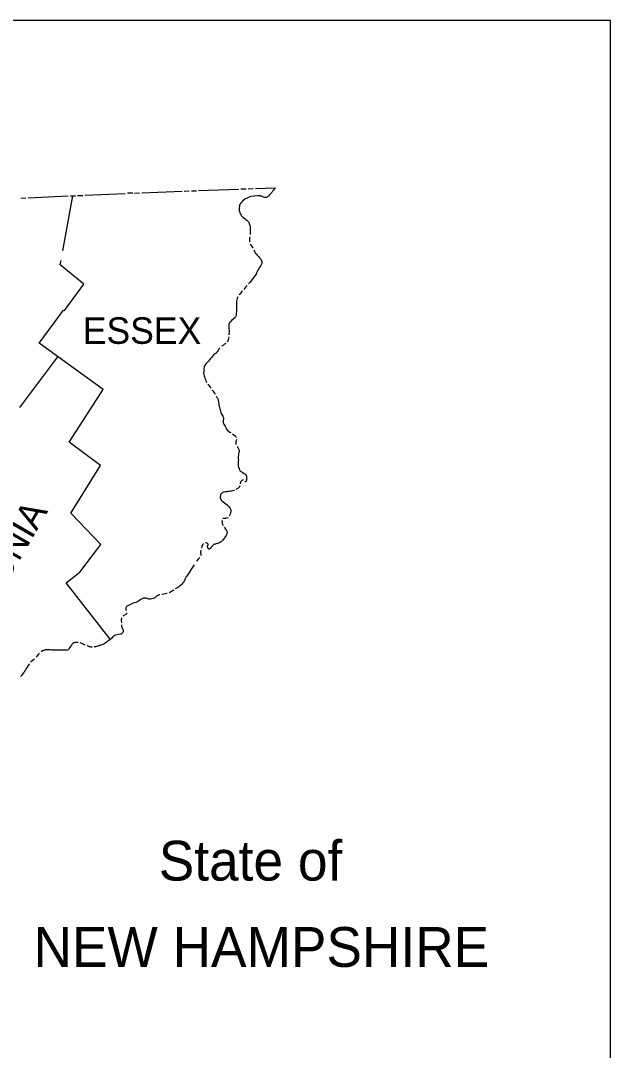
# Model space of a CAD drawing. Extents: x 0 to 32, y 0 to 21.
# Drawn here: x 30.223 to 32, y 17.897 to 21 of the extents above; entities that cross this region are included whole.
import ezdxf

# ---------------------------------------------------------------- set-up
doc = ezdxf.new("R2010")
doc.units = 0
doc.layers.add('NBT', color=7, linetype='Continuous')

msp = doc.modelspace()

# ---------------------------------------------------------------- linework, layer by layer
at = {"layer": 'NBT'}
msp.add_line((30.2207, 19.8337), (30.3355, 19.9866), dxfattribs=at)
msp.add_lwpolyline([(0, 0), (32, 0), (32, 21), (0, 21)], close=True, dxfattribs=at)
for points in [[(30.5611, 20.4804), (30.5452, 20.4796)], [(30.566, 20.4805), (30.5813, 20.4811)], [(30.5877, 20.4813), (30.7092, 20.4859)], [(30.7156, 20.4862), (30.7309, 20.4867)], [(30.7373, 20.4869), (30.7527, 20.4875)], [(30.7591, 20.4877), (30.8805, 20.4923)], [(30.8869, 20.4926), (30.9022, 20.4932)], [(30.9087, 20.4934), (30.924, 20.494)], [(30.9305, 20.4942), (30.9911, 20.4965)], [(30.991, 20.4964), (30.9877, 20.4934), (30.9847, 20.4894), (30.9821, 20.4857), (30.9794, 20.482), (30.9763, 20.4782), (30.973, 20.4747), (30.9697, 20.4713), (30.9677, 20.4697), (30.9657, 20.4683), (30.9638, 20.4674), (30.9624, 20.4669), (30.9602, 20.4666), (30.9591, 20.4667), (30.9581, 20.4669), (30.9542, 20.4682), (30.9504, 20.4697), (30.9472, 20.4712)], [(30.2234, 20.4649), (30.2387, 20.4656)], [(30.2452, 20.4659), (30.3665, 20.4715)], [(30.3501, 20.3065), (30.3801, 20.4721)], [(30.3729, 20.4718), (30.3882, 20.4724)], [(30.3947, 20.4727), (30.41, 20.4734)], [(30.4165, 20.4737), (30.5377, 20.4793)], [(30.8917, 20.4572), (30.89, 20.4548), (30.8872, 20.4512), (30.8843, 20.4475), (30.8835, 20.4459), (30.8829, 20.4431), (30.8825, 20.4402), (30.8818, 20.4365), (30.8813, 20.4328), (30.8812, 20.4309), (30.8815, 20.4281), (30.8821, 20.4252), (30.8832, 20.4214), (30.8847, 20.4177), (30.887, 20.4138), (30.8882, 20.4121), (30.8898, 20.4105), (30.8939, 20.407), (30.898, 20.4036), (30.9017, 20.4006), (30.9055, 20.3975), (30.9072, 20.3959), (30.9094, 20.3932), (30.9112, 20.39), (30.912, 20.3882), (30.9129, 20.3853), (30.9135, 20.3824), (30.9142, 20.3785), (30.9145, 20.3746), (30.9143, 20.3706), (30.9142, 20.3666), (30.9142, 20.3591), (30.9142, 20.3554)], [(30.8918, 20.4572), (30.8992, 20.4635), (30.9062, 20.4663), (30.9169, 20.4706), (30.9268, 20.472), (30.9367, 20.4734), (30.9423, 20.4727), (30.9438, 20.4727)], [(30.9472, 20.4712), (30.9468, 20.4713), (30.9435, 20.4727)], [(30.9138, 20.3489), (30.9137, 20.3474), (30.913, 20.3432), (30.9128, 20.3393), (30.9129, 20.3353), (30.9131, 20.3334), (30.9131, 20.3333)], [(30.915, 20.3272), (30.9167, 20.3238), (30.9192, 20.3197), (30.9219, 20.316), (30.9232, 20.3139)], [(30.9262, 20.3081), (30.9266, 20.3071), (30.9278, 20.3041), (30.9299, 20.3003), (30.9311, 20.2986), (30.9324, 20.2969), (30.936, 20.2928), (30.9396, 20.2888), (30.943, 20.2849), (30.9463, 20.281), (30.9476, 20.2793), (30.949, 20.2765), (30.9499, 20.2735), (30.9502, 20.2717), (30.9501, 20.2703), (30.9497, 20.2682), (30.9487, 20.2662), (30.9465, 20.2624), (30.9442, 20.2586), (30.9419, 20.2549), (30.9397, 20.2512), (30.9376, 20.2476), (30.9355, 20.2439), (30.9337, 20.2399), (30.9323, 20.2358), (30.9137, 20.2113)], [(30.4015, 19.3382), (30.4642, 19.4217), (30.374, 19.5156), (30.4637, 19.6593), (30.3689, 19.7297), (30.472, 19.888), (30.2783, 20.0279), (30.3522, 20.1276), (30.3552, 20.126), (30.4132, 20.2055), (30.3425, 20.2643), (30.3448, 20.2771)], [(30.9056, 20.2019), (30.9051, 20.2014), (30.9019, 20.1976), (30.8987, 20.1937), (30.8952, 20.1902)], [(30.9135, 20.2112), (30.9114, 20.2087), (30.9098, 20.2068)], [(30.8908, 20.1854), (30.8885, 20.1823), (30.8857, 20.1787), (30.8827, 20.1745), (30.8814, 20.1729)], [(30.8777, 20.1676), (30.8767, 20.1656), (30.8756, 20.1624), (30.8745, 20.1587), (30.8738, 20.1548), (30.8732, 20.1504), (30.8729, 20.146), (30.8731, 20.1423), (30.8732, 20.1384), (30.8733, 20.1305), (30.8732, 20.1226), (30.8727, 20.1182), (30.8719, 20.1138), (30.8712, 20.1097), (30.8706, 20.1078), (30.8696, 20.1061), (30.8679, 20.1042), (30.8623, 20.0992), (30.8587, 20.096), (30.8552, 20.0928), (30.8535, 20.0911), (30.8523, 20.0897), (30.8509, 20.0873), (30.8502, 20.0848), (30.8499, 20.0812), (30.85, 20.0776), (30.8502, 20.0739), (30.8504, 20.0702), (30.8511, 20.0663), (30.8515, 20.0644), (30.8517, 20.0625), (30.8516, 20.0605), (30.8504, 20.0547), (30.8504, 20.0535)], [(30.8506, 20.047), (30.8494, 20.0433), (30.8481, 20.0393), (30.8468, 20.0354), (30.8456, 20.0322)], [(30.8233, 20.0144), (30.823, 20.0141), (30.8216, 20.0122), (30.8179, 20.006), (30.8152, 20.0023), (30.8123, 19.9987), (30.8107, 19.9973), (30.8077, 19.9955), (30.8063, 19.9946), (30.8052, 19.9935), (30.8022, 19.9896), (30.7991, 19.9856), (30.7952, 19.9819), (30.7916, 19.9782), (30.7886, 19.9742), (30.7855, 19.9704), (30.7824, 19.9666), (30.7793, 19.9627), (30.778, 19.961), (30.7764, 19.9581), (30.7759, 19.9566), (30.7756, 19.955), (30.7753, 19.9504), (30.7752, 19.9458), (30.7745, 19.9416), (30.7743, 19.9395), (30.7744, 19.9374), (30.7753, 19.9337), (30.7764, 19.9301), (30.7773, 19.9264), (30.7782, 19.9228), (30.7796, 19.9187), (30.7813, 19.9147), (30.7832, 19.911), (30.7837, 19.9102)], [(30.8412, 20.0274), (30.8376, 20.0249), (30.8339, 20.0224), (30.8303, 20.0199), (30.8284, 20.0185)], [(30.7874, 19.9049), (30.7883, 19.9037), (30.7912, 19.8998), (30.7934, 19.8962), (30.7957, 19.8927), (30.7962, 19.892)], [(30.8002, 19.8868), (30.8022, 19.8842), (30.8052, 19.8803), (30.808, 19.8762), (30.8091, 19.8742), (30.8092, 19.8741)], [(30.8117, 19.8681), (30.8144, 19.8643), (30.8157, 19.8624), (30.8169, 19.8603), (30.8177, 19.8585), (30.8185, 19.8557), (30.8191, 19.8528), (30.8195, 19.8489), (30.8199, 19.8451), (30.8206, 19.8415), (30.8213, 19.8379), (30.8223, 19.8342), (30.8233, 19.8304), (30.8242, 19.8268), (30.8249, 19.8231), (30.8259, 19.8194), (30.8272, 19.8158), (30.8282, 19.8139), (30.832, 19.8085), (30.8337, 19.8047), (30.8342, 19.8027), (30.8346, 19.8008), (30.8344, 19.7989), (30.8337, 19.7962), (30.8332, 19.7948), (30.8331, 19.7934), (30.8331, 19.7898), (30.8332, 19.788), (30.8338, 19.7862), (30.835, 19.7841), (30.8392, 19.7782), (30.8409, 19.7743), (30.8427, 19.7703), (30.8441, 19.7682), (30.8464, 19.7651), (30.8493, 19.7626), (30.8532, 19.7603), (30.8564, 19.7586)], [(30.8618, 19.755), (30.8657, 19.7522), (30.8693, 19.749), (30.8709, 19.7471), (30.8723, 19.7449), (30.8727, 19.7441)], [(30.8732, 19.7376), (30.8728, 19.7357), (30.8719, 19.7329), (30.8715, 19.7315), (30.8713, 19.7302), (30.8712, 19.726), (30.8716, 19.724), (30.8722, 19.7224)], [(30.8752, 19.7166), (30.8772, 19.7132), (30.8793, 19.7096), (30.8813, 19.7059), (30.8817, 19.7051), (30.8817, 19.7034), (30.8813, 19.7009), (30.8807, 19.6984), (30.8797, 19.6946), (30.8793, 19.6927), (30.879, 19.6907), (30.8789, 19.6869), (30.8789, 19.6833), (30.8789, 19.6792), (30.879, 19.6752), (30.8789, 19.6711), (30.8788, 19.6669), (30.8785, 19.6632), (30.8782, 19.6595), (30.8786, 19.6571), (30.8797, 19.6536), (30.881, 19.6501), (30.8825, 19.6459), (30.8834, 19.644), (30.8848, 19.6423), (30.8867, 19.641), (30.8927, 19.638), (30.8969, 19.6355), (30.8989, 19.6342), (30.9008, 19.6325), (30.9021, 19.6309), (30.9027, 19.6296), (30.9035, 19.6275), (30.9038, 19.6253), (30.904, 19.6235), (30.904, 19.6208), (30.9037, 19.6181), (30.9032, 19.6142), (30.9025, 19.6124), (30.9014, 19.6106), (30.9009, 19.6103), (30.8984, 19.6124)], [(30.8933, 19.616), (30.8899, 19.6146), (30.888, 19.6132), (30.8872, 19.6123), (30.8866, 19.6114), (30.8857, 19.6094), (30.8848, 19.6044)], [(30.8669, 19.5842), (30.8662, 19.5839), (30.8624, 19.5828), (30.8585, 19.5821), (30.8548, 19.5818), (30.8512, 19.5815), (30.8475, 19.5809), (30.8439, 19.5803), (30.8401, 19.5798), (30.8362, 19.5791), (30.8342, 19.5787), (30.8315, 19.5777), (30.8301, 19.577), (30.8288, 19.5761), (30.8272, 19.5745), (30.8263, 19.5732), (30.8254, 19.571), (30.8247, 19.5687), (30.8241, 19.5667), (30.8238, 19.5652), (30.8237, 19.5629), (30.8242, 19.5607), (30.8251, 19.5587), (30.8267, 19.5557), (30.8278, 19.5544), (30.8291, 19.5532), (30.8332, 19.55), (30.8372, 19.5468), (30.8412, 19.544), (30.8452, 19.5411), (30.8472, 19.5393), (30.85, 19.5362), (30.8525, 19.5328), (30.8538, 19.5309), (30.8554, 19.5278), (30.8559, 19.5263), (30.8562, 19.5247), (30.8563, 19.5227), (30.8559, 19.5199), (30.8552, 19.517), (30.8539, 19.513), (30.8523, 19.5092), (30.8515, 19.5072)], [(30.8832, 19.5981), (30.8827, 19.5961), (30.882, 19.5947), (30.8803, 19.5927), (30.8771, 19.5902), (30.8736, 19.5879), (30.8726, 19.5873)], [(30.8297, 19.494), (30.8296, 19.4932), (30.8297, 19.4905), (30.8301, 19.4866), (30.8305, 19.4846), (30.8312, 19.4827), (30.8329, 19.479)], [(30.8479, 19.5019), (30.847, 19.5015), (30.8434, 19.5008), (30.8398, 19.5002), (30.8359, 19.5002), (30.834, 19.4999), (30.833, 19.4996), (30.8327, 19.4994)], [(30.8362, 19.4733), (30.8381, 19.4707), (30.8407, 19.4672), (30.8428, 19.4636), (30.8447, 19.4599), (30.8451, 19.4581), (30.8451, 19.4566), (30.8447, 19.4542), (30.8439, 19.4522), (30.842, 19.4484), (30.8397, 19.4448), (30.8369, 19.441), (30.834, 19.4372), (30.8307, 19.4331), (30.8289, 19.4311), (30.8269, 19.4293), (30.8252, 19.4282), (30.8224, 19.4268), (30.8196, 19.4258), (30.816, 19.4243), (30.8123, 19.423), (30.8104, 19.4225), (30.8074, 19.422), (30.806, 19.4217), (30.8046, 19.421), (30.8026, 19.4194), (30.7974, 19.4136), (30.7938, 19.4097), (30.792, 19.4081), (30.7911, 19.4076), (30.7902, 19.4074), (30.7894, 19.4075), (30.7888, 19.4079), (30.7878, 19.4093), (30.7855, 19.4147), (30.7853, 19.4157), (30.7857, 19.4165), (30.7877, 19.4193), (30.7882, 19.4201), (30.7884, 19.4212), (30.7882, 19.4217), (30.7879, 19.4222), (30.7861, 19.424), (30.7847, 19.4251), (30.7825, 19.4262), (30.7802, 19.4267), (30.7798, 19.4267)], [(30.7657, 19.404), (30.7656, 19.4031), (30.7653, 19.3994), (30.7654, 19.3976), (30.7662, 19.3922), (30.766, 19.3885)], [(30.7739, 19.4243), (30.7737, 19.4242), (30.7728, 19.4232), (30.7716, 19.4213), (30.7703, 19.4184), (30.7693, 19.4155), (30.7677, 19.4112), (30.7675, 19.4103)], [(30.7632, 19.3827), (30.763, 19.3822), (30.7572, 19.3763), (30.754, 19.3724), (30.7526, 19.3702)], [(30.4925, 19.1359), (30.3597, 19.3062), (30.4015, 19.3382)], [(30.7458, 19.3599), (30.7226, 19.325), (30.7209, 19.3232), (30.7197, 19.3213), (30.7172, 19.3152), (30.7153, 19.3113), (30.7132, 19.3077), (30.7116, 19.3054), (30.7088, 19.3023), (30.7057, 19.2993), (30.7021, 19.2961), (30.6982, 19.2932), (30.6944, 19.2908), (30.6905, 19.2884), (30.6893, 19.2875)], [(30.6425, 19.2702), (30.6422, 19.2701), (30.6401, 19.2696), (30.6369, 19.2682), (30.6339, 19.2667), (30.6328, 19.2659), (30.6312, 19.2643), (30.6288, 19.2615), (30.6275, 19.2603), (30.626, 19.2597), (30.6221, 19.2588), (30.6181, 19.2581), (30.6143, 19.2571), (30.6106, 19.2562), (30.6093, 19.2562), (30.6008, 19.2597), (30.5971, 19.2601), (30.5952, 19.26), (30.5933, 19.2596), (30.5892, 19.2579), (30.5854, 19.2557), (30.5816, 19.2531), (30.5777, 19.2506), (30.574, 19.2485), (30.57, 19.2467), (30.566, 19.2456), (30.5621, 19.2444), (30.5579, 19.2426), (30.5537, 19.2407), (30.5496, 19.2387), (30.5455, 19.2365), (30.5434, 19.2351), (30.542, 19.2337), (30.5411, 19.2326), (30.5402, 19.2308), (30.5399, 19.2287), (30.5402, 19.225), (30.5406, 19.2223)], [(30.6642, 19.274), (30.6638, 19.2739), (30.6598, 19.273), (30.6548, 19.2721), (30.6499, 19.2712), (30.6489, 19.2711)], [(30.6842, 19.2836), (30.683, 19.2827), (30.6791, 19.2803), (30.6749, 19.2782), (30.6714, 19.2766), (30.6704, 19.2762)], [(30.5416, 19.2159), (30.5419, 19.2132), (30.5417, 19.2121), (30.5411, 19.2114), (30.5336, 19.2076), (30.5318, 19.2059)], [(30.5266, 19.179), (30.5264, 19.1769), (30.5264, 19.1745), (30.5267, 19.1734), (30.5311, 19.166), (30.5317, 19.1643), (30.5322, 19.1616), (30.5322, 19.1602), (30.5319, 19.1588), (30.531, 19.1565), (30.53, 19.1549), (30.528, 19.1528), (30.5268, 19.1521), (30.5256, 19.1515), (30.5234, 19.151), (30.5168, 19.1499), (30.5126, 19.149), (30.5084, 19.1478), (30.5062, 19.1467), (30.503, 19.1443), (30.5001, 19.1417), (30.4965, 19.1382), (30.4929, 19.1348), (30.489, 19.1322), (30.4851, 19.1298), (30.4815, 19.1269), (30.4779, 19.124), (30.4744, 19.1217), (30.4707, 19.1198), (30.4688, 19.1193), (30.4631, 19.118), (30.4594, 19.1164), (30.4576, 19.1156), (30.4557, 19.115), (30.452, 19.1141), (30.4482, 19.1135), (30.4445, 19.1132)], [(30.5277, 19.2009), (30.5271, 19.1997), (30.5266, 19.1977), (30.5262, 19.1947), (30.5263, 19.1918), (30.5266, 19.1878), (30.5267, 19.1855)], [(30.3963, 19.1262), (30.3939, 19.1265), (30.392, 19.1266), (30.3892, 19.1264), (30.3864, 19.1259), (30.3842, 19.1252), (30.3827, 19.1247), (30.3806, 19.1234), (30.3787, 19.1217), (30.376, 19.118), (30.3734, 19.1142), (30.371, 19.1106), (30.3685, 19.1069), (30.3671, 19.1053), (30.3657, 19.1044), (30.3635, 19.1033), (30.3612, 19.1028), (30.3587, 19.1028), (30.3512, 19.1032), (30.3473, 19.103), (30.3437, 19.1028), (30.3399, 19.1031), (30.3362, 19.1032), (30.3322, 19.1032), (30.3281, 19.103), (30.3242, 19.1029), (30.3205, 19.103), (30.3162, 19.1033), (30.3121, 19.1037), (30.3083, 19.1041), (30.3045, 19.1043), (30.3026, 19.1044), (30.2997, 19.1041), (30.2968, 19.1035), (30.2929, 19.1024), (30.2891, 19.1007), (30.2846, 19.098)], [(30.4169, 19.1182), (30.4132, 19.1201), (30.409, 19.1221), (30.4054, 19.1237), (30.4027, 19.1247)], [(30.438, 19.1127), (30.4361, 19.1125), (30.4341, 19.1125), (30.4322, 19.1127), (30.4302, 19.1133), (30.4248, 19.1156), (30.4231, 19.1162)], [(30.2796, 19.0938), (30.2796, 19.0938), (30.2762, 19.0898), (30.2728, 19.0858), (30.2693, 19.0821)], [(30.2487, 19.0623), (30.246, 19.0567), (30.2431, 19.052), (30.2401, 19.0473), (30.2373, 19.0435), (30.2347, 19.0396), (30.2323, 19.0358), (30.2312, 19.0339), (30.2298, 19.0322), (30.2262, 19.0281), (30.2225, 19.0241)], [(30.2648, 19.0773), (30.2617, 19.0742), (30.258, 19.0705), (30.256, 19.0689), (30.2531, 19.0671)]]:
    msp.add_lwpolyline(points, dxfattribs=at)

# ---------------------------------------------------------------- texts
for s, height, p in [('ESSEX', 0.08, (30.4103, 20.026)), ('State of', 0.12, (30.6391, 18.4087)), ('NEW HAMPSHIRE', 0.12, (30.2617, 18.1487))]:
    msp.add_text(s, height=height, dxfattribs=at).set_placement(p)
msp.add_text('CALEDONIA', height=0.08004, rotation=60.0008, dxfattribs=at).set_placement((29.9972, 18.9866))

doc.saveas('drawing.dxf')
